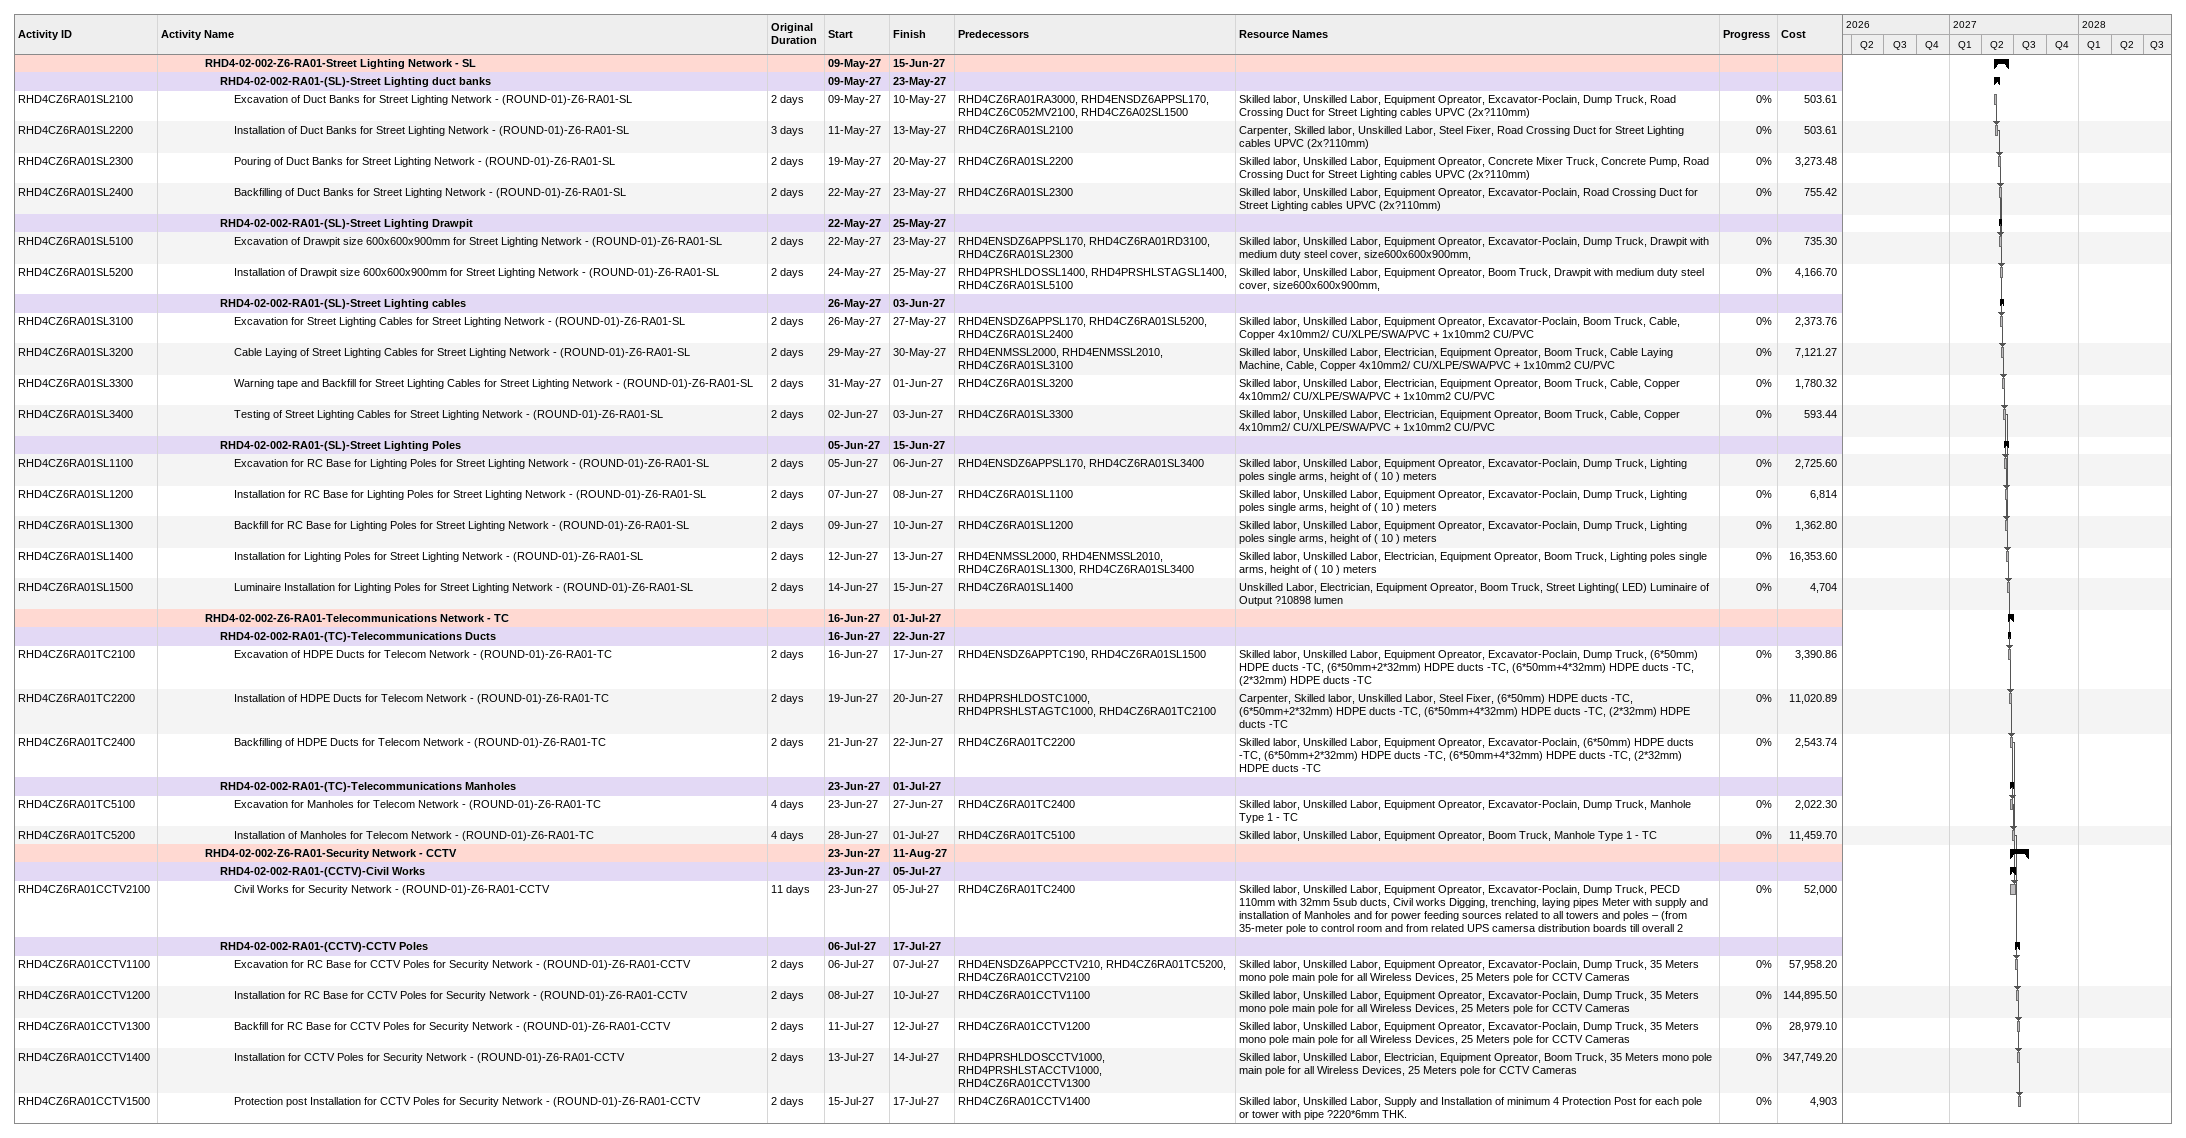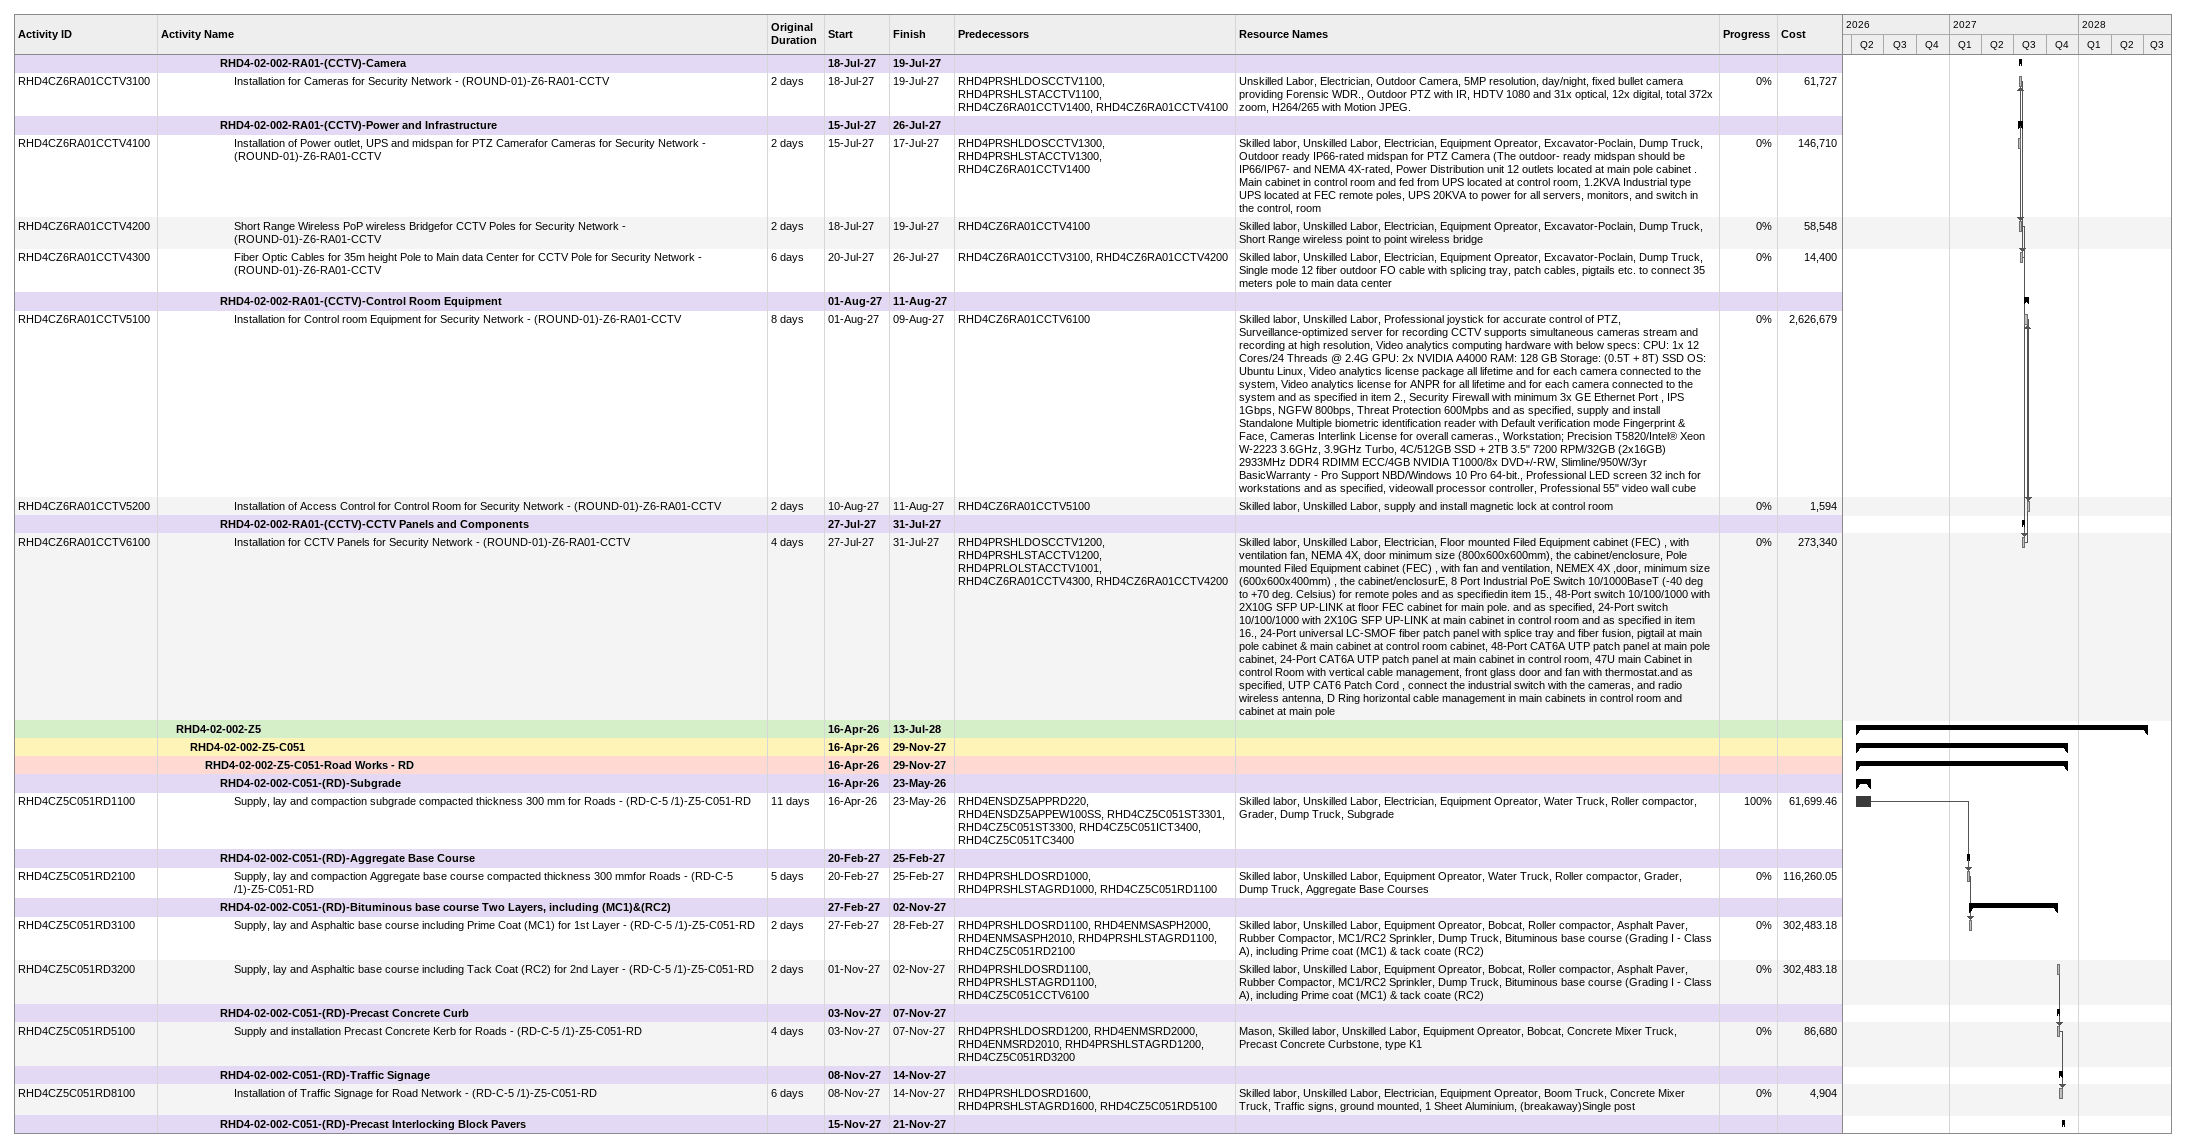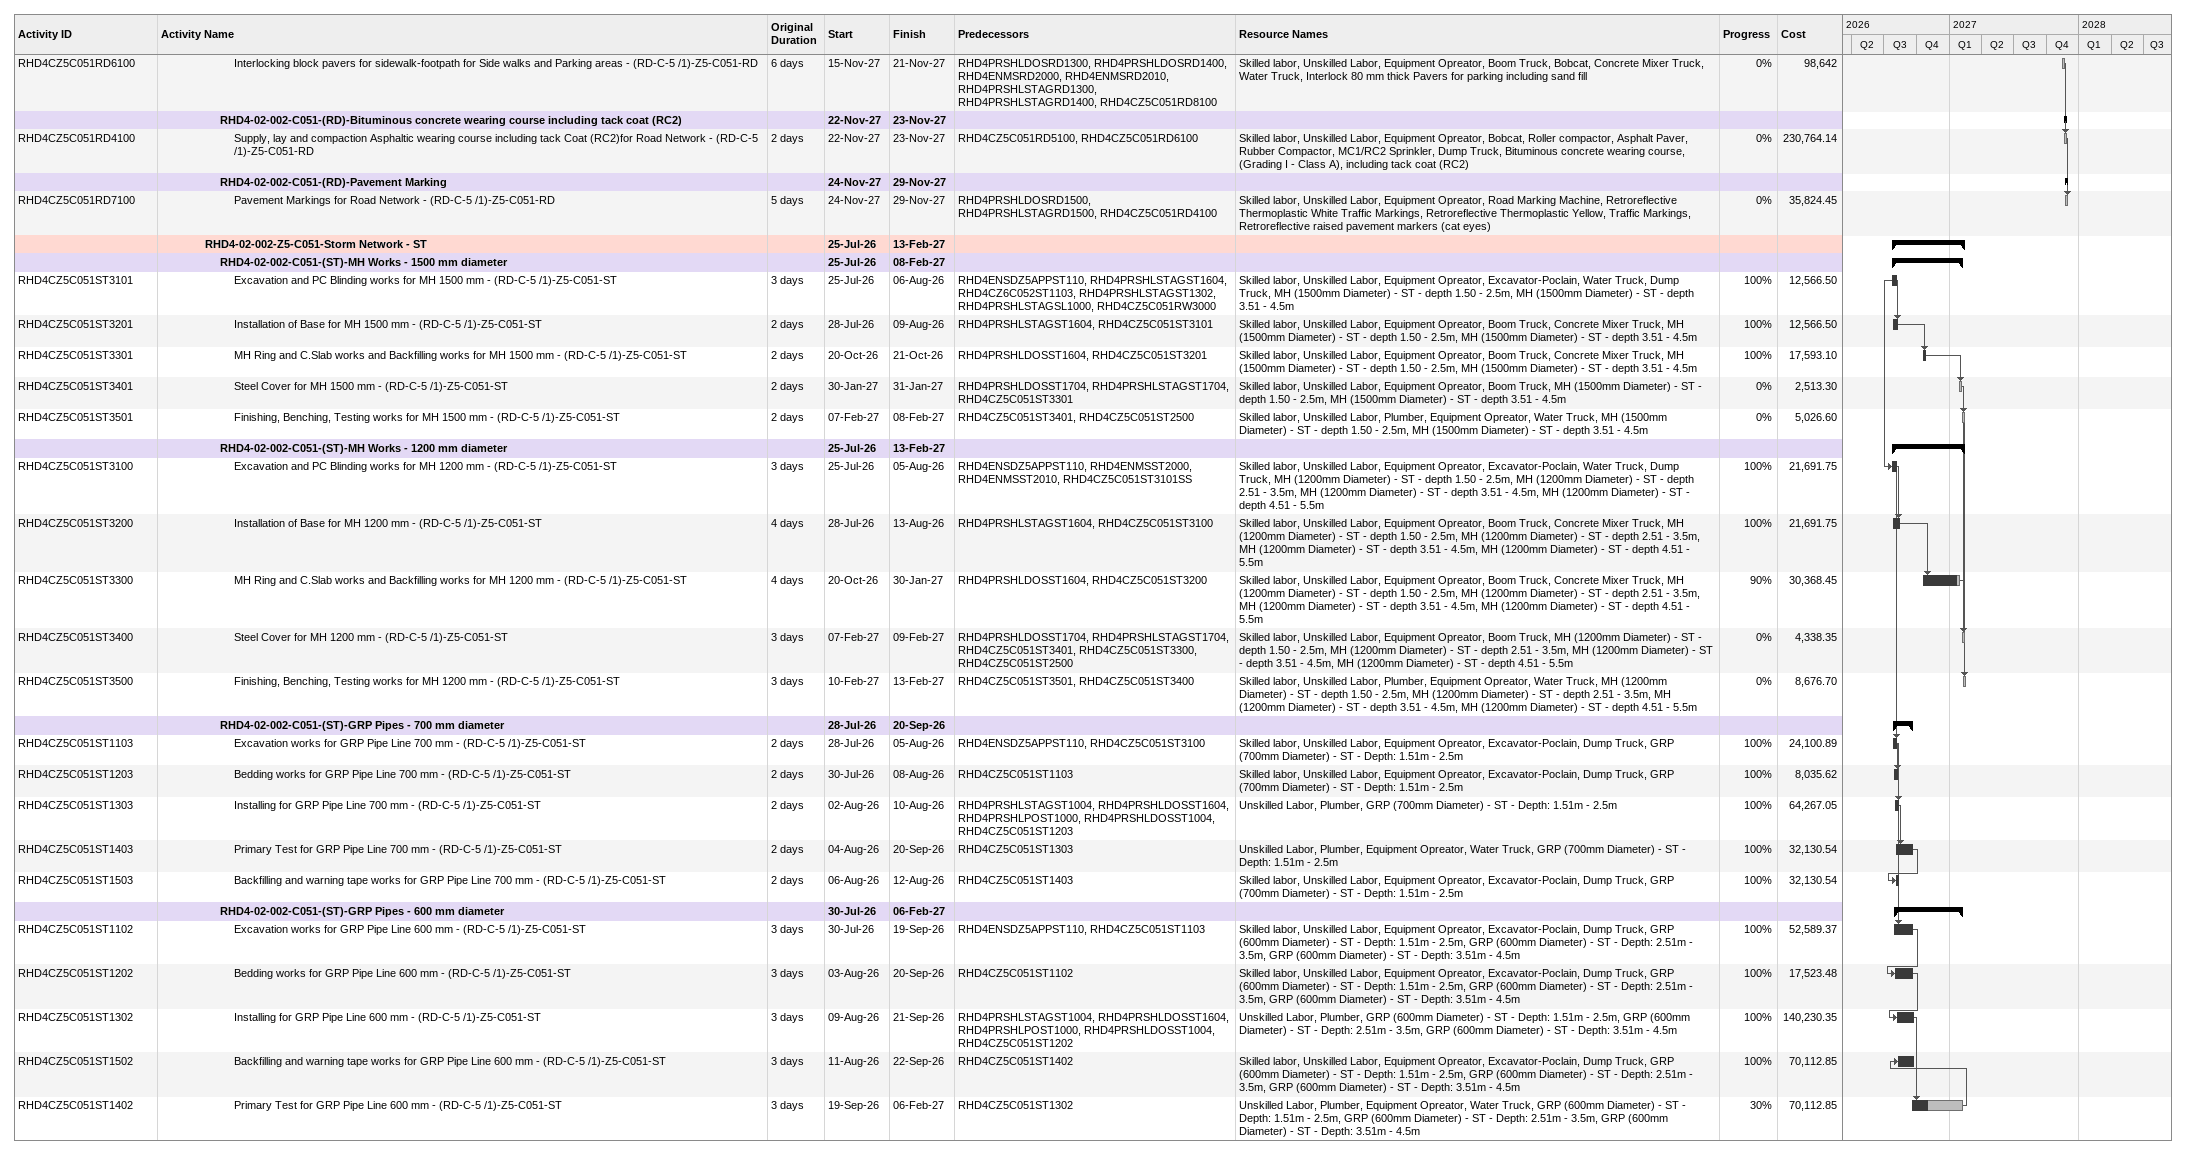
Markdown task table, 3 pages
| ID | Level | Task | Original duration | Start | Finish | Predecessors | Resources | % complete | Cost |
|---|---|---|---|---|---|---|---|---|---|
|  | 4 | **RHD4-02-002-Z6-RA01-Street Lighting Network - SL** |  | 2027-05-09 | 2027-06-15 |  |  |  |  |
|  | 5 | **RHD4-02-002-RA01-(SL)-Street Lighting duct banks** |  | 2027-05-09 | 2027-05-23 |  |  |  |  |
| RHD4CZ6RA01SL2100 | 6 | Excavation of Duct Banks for Street Lighting Network - (ROUND-01)-Z6-RA01-SL | 2d | 2027-05-09 | 2027-05-10 | RHD4CZ6RA01RA3000, RHD4ENSDZ6APPSL170, RHD4CZ6C052MV2100, RHD4CZ6A02SL1500 | Skilled labor, Unskilled Labor, Equipment Opreator, Excavator-Poclain, Dump Truck, Road Crossing Duct for Street Lighting cables UPVC (2x?110mm) | 0 | 503.61 |
| RHD4CZ6RA01SL2200 | 6 | Installation of Duct Banks for Street Lighting Network - (ROUND-01)-Z6-RA01-SL | 3d | 2027-05-11 | 2027-05-13 | RHD4CZ6RA01SL2100 | Carpenter, Skilled labor, Unskilled Labor, Steel Fixer, Road Crossing Duct for Street Lighting cables UPVC (2x?110mm) | 0 | 503.61 |
| RHD4CZ6RA01SL2300 | 6 | Pouring of Duct Banks for Street Lighting Network - (ROUND-01)-Z6-RA01-SL | 2d | 2027-05-19 | 2027-05-20 | RHD4CZ6RA01SL2200 | Skilled labor, Unskilled Labor, Equipment Opreator, Concrete Mixer Truck, Concrete Pump, Road Crossing Duct for Street Lighting cables UPVC (2x?110mm) | 0 | 3273.48 |
| RHD4CZ6RA01SL2400 | 6 | Backfilling of Duct Banks for Street Lighting Network - (ROUND-01)-Z6-RA01-SL | 2d | 2027-05-22 | 2027-05-23 | RHD4CZ6RA01SL2300 | Skilled labor, Unskilled Labor, Equipment Opreator, Excavator-Poclain, Road Crossing Duct for Street Lighting cables UPVC (2x?110mm) | 0 | 755.42 |
|  | 5 | **RHD4-02-002-RA01-(SL)-Street Lighting Drawpit** |  | 2027-05-22 | 2027-05-25 |  |  |  |  |
| RHD4CZ6RA01SL5100 | 6 | Excavation of Drawpit size 600x600x900mm for Street Lighting Network - (ROUND-01)-Z6-RA01-SL | 2d | 2027-05-22 | 2027-05-23 | RHD4ENSDZ6APPSL170, RHD4CZ6RA01RD3100, RHD4CZ6RA01SL2300 | Skilled labor, Unskilled Labor, Equipment Opreator, Excavator-Poclain, Dump Truck, Drawpit with medium duty steel cover, size600x600x900mm, | 0 | 735.30 |
| RHD4CZ6RA01SL5200 | 6 | Installation of Drawpit size 600x600x900mm for Street Lighting Network - (ROUND-01)-Z6-RA01-SL | 2d | 2027-05-24 | 2027-05-25 | RHD4PRSHLDOSSL1400, RHD4PRSHLSTAGSL1400, RHD4CZ6RA01SL5100 | Skilled labor, Unskilled Labor, Equipment Opreator, Boom Truck, Drawpit with medium duty steel cover, size600x600x900mm, | 0 | 4166.70 |
|  | 5 | **RHD4-02-002-RA01-(SL)-Street Lighting cables** |  | 2027-05-26 | 2027-06-03 |  |  |  |  |
| RHD4CZ6RA01SL3100 | 6 | Excavation for Street Lighting Cables for Street Lighting Network - (ROUND-01)-Z6-RA01-SL | 2d | 2027-05-26 | 2027-05-27 | RHD4ENSDZ6APPSL170, RHD4CZ6RA01SL5200, RHD4CZ6RA01SL2400 | Skilled labor, Unskilled Labor, Equipment Opreator, Excavator-Poclain, Boom Truck, Cable, Copper 4x10mm2/ CU/XLPE/SWA/PVC + 1x10mm2 CU/PVC | 0 | 2373.76 |
| RHD4CZ6RA01SL3200 | 6 | Cable Laying of Street Lighting Cables for Street Lighting Network - (ROUND-01)-Z6-RA01-SL | 2d | 2027-05-29 | 2027-05-30 | RHD4ENMSSL2000, RHD4ENMSSL2010, RHD4CZ6RA01SL3100 | Skilled labor, Unskilled Labor, Electrician, Equipment Opreator, Boom Truck, Cable Laying Machine, Cable, Copper 4x10mm2/ CU/XLPE/SWA/PVC + 1x10mm2 CU/PVC | 0 | 7121.27 |
| RHD4CZ6RA01SL3300 | 6 | Warning tape and Backfill for Street Lighting Cables for Street Lighting Network - (ROUND-01)-Z6-RA01-SL | 2d | 2027-05-31 | 2027-06-01 | RHD4CZ6RA01SL3200 | Skilled labor, Unskilled Labor, Electrician, Equipment Opreator, Boom Truck, Cable, Copper 4x10mm2/ CU/XLPE/SWA/PVC + 1x10mm2 CU/PVC | 0 | 1780.32 |
| RHD4CZ6RA01SL3400 | 6 | Testing of Street Lighting Cables for Street Lighting Network - (ROUND-01)-Z6-RA01-SL | 2d | 2027-06-02 | 2027-06-03 | RHD4CZ6RA01SL3300 | Skilled labor, Unskilled Labor, Electrician, Equipment Opreator, Boom Truck, Cable, Copper 4x10mm2/ CU/XLPE/SWA/PVC + 1x10mm2 CU/PVC | 0 | 593.44 |
|  | 5 | **RHD4-02-002-RA01-(SL)-Street Lighting Poles** |  | 2027-06-05 | 2027-06-15 |  |  |  |  |
| RHD4CZ6RA01SL1100 | 6 | Excavation for RC Base for Lighting Poles for Street Lighting Network - (ROUND-01)-Z6-RA01-SL | 2d | 2027-06-05 | 2027-06-06 | RHD4ENSDZ6APPSL170, RHD4CZ6RA01SL3400 | Skilled labor, Unskilled Labor, Equipment Opreator, Excavator-Poclain, Dump Truck, Lighting poles single arms, height of ( 10 ) meters | 0 | 2725.60 |
| RHD4CZ6RA01SL1200 | 6 | Installation for RC Base for Lighting Poles for Street Lighting Network - (ROUND-01)-Z6-RA01-SL | 2d | 2027-06-07 | 2027-06-08 | RHD4CZ6RA01SL1100 | Skilled labor, Unskilled Labor, Equipment Opreator, Excavator-Poclain, Dump Truck, Lighting poles single arms, height of ( 10 ) meters | 0 | 6814 |
| RHD4CZ6RA01SL1300 | 6 | Backfill for RC Base for Lighting Poles for Street Lighting Network - (ROUND-01)-Z6-RA01-SL | 2d | 2027-06-09 | 2027-06-10 | RHD4CZ6RA01SL1200 | Skilled labor, Unskilled Labor, Equipment Opreator, Excavator-Poclain, Dump Truck, Lighting poles single arms, height of ( 10 ) meters | 0 | 1362.80 |
| RHD4CZ6RA01SL1400 | 6 | Installation for Lighting Poles for Street Lighting Network - (ROUND-01)-Z6-RA01-SL | 2d | 2027-06-12 | 2027-06-13 | RHD4ENMSSL2000, RHD4ENMSSL2010, RHD4CZ6RA01SL1300, RHD4CZ6RA01SL3400 | Skilled labor, Unskilled Labor, Electrician, Equipment Opreator, Boom Truck, Lighting poles single arms, height of ( 10 ) meters | 0 | 16353.60 |
| RHD4CZ6RA01SL1500 | 6 | Luminaire Installation for Lighting Poles for Street Lighting Network - (ROUND-01)-Z6-RA01-SL | 2d | 2027-06-14 | 2027-06-15 | RHD4CZ6RA01SL1400 | Unskilled Labor, Electrician, Equipment Opreator, Boom Truck, Street Lighting( LED) Luminaire of Output ?10898 lumen | 0 | 4704 |
|  | 4 | **RHD4-02-002-Z6-RA01-Telecommunications Network - TC** |  | 2027-06-16 | 2027-07-01 |  |  |  |  |
|  | 5 | **RHD4-02-002-RA01-(TC)-Telecommunications Ducts** |  | 2027-06-16 | 2027-06-22 |  |  |  |  |
| RHD4CZ6RA01TC2100 | 6 | Excavation of HDPE Ducts for Telecom Network - (ROUND-01)-Z6-RA01-TC | 2d | 2027-06-16 | 2027-06-17 | RHD4ENSDZ6APPTC190, RHD4CZ6RA01SL1500 | Skilled labor, Unskilled Labor, Equipment Opreator, Excavator-Poclain, Dump Truck, (6*50mm) HDPE ducts -TC, (6*50mm+2*32mm) HDPE ducts -TC, (6*50mm+4*32mm) HDPE ducts -TC, (2*32mm) HDPE ducts -TC | 0 | 3390.86 |
| RHD4CZ6RA01TC2200 | 6 | Installation of HDPE Ducts for Telecom Network - (ROUND-01)-Z6-RA01-TC | 2d | 2027-06-19 | 2027-06-20 | RHD4PRSHLDOSTC1000, RHD4PRSHLSTAGTC1000, RHD4CZ6RA01TC2100 | Carpenter, Skilled labor, Unskilled Labor, Steel Fixer, (6*50mm) HDPE ducts -TC, (6*50mm+2*32mm) HDPE ducts -TC, (6*50mm+4*32mm) HDPE ducts -TC, (2*32mm) HDPE ducts -TC | 0 | 11020.89 |
| RHD4CZ6RA01TC2400 | 6 | Backfilling of HDPE Ducts for Telecom Network - (ROUND-01)-Z6-RA01-TC | 2d | 2027-06-21 | 2027-06-22 | RHD4CZ6RA01TC2200 | Skilled labor, Unskilled Labor, Equipment Opreator, Excavator-Poclain, (6*50mm) HDPE ducts -TC, (6*50mm+2*32mm) HDPE ducts -TC, (6*50mm+4*32mm) HDPE ducts -TC, (2*32mm) HDPE ducts -TC | 0 | 2543.74 |
|  | 5 | **RHD4-02-002-RA01-(TC)-Telecommunications Manholes** |  | 2027-06-23 | 2027-07-01 |  |  |  |  |
| RHD4CZ6RA01TC5100 | 6 | Excavation for Manholes for Telecom Network - (ROUND-01)-Z6-RA01-TC | 4d | 2027-06-23 | 2027-06-27 | RHD4CZ6RA01TC2400 | Skilled labor, Unskilled Labor, Equipment Opreator, Excavator-Poclain, Dump Truck, Manhole Type 1 - TC | 0 | 2022.30 |
| RHD4CZ6RA01TC5200 | 6 | Installation of Manholes for Telecom Network - (ROUND-01)-Z6-RA01-TC | 4d | 2027-06-28 | 2027-07-01 | RHD4CZ6RA01TC5100 | Skilled labor, Unskilled Labor, Equipment Opreator, Boom Truck, Manhole Type 1 - TC | 0 | 11459.70 |
|  | 4 | **RHD4-02-002-Z6-RA01-Security Network - CCTV** |  | 2027-06-23 | 2027-08-11 |  |  |  |  |
|  | 5 | **RHD4-02-002-RA01-(CCTV)-Civil Works** |  | 2027-06-23 | 2027-07-05 |  |  |  |  |
| RHD4CZ6RA01CCTV2100 | 6 | Civil Works for Security Network - (ROUND-01)-Z6-RA01-CCTV | 11d | 2027-06-23 | 2027-07-05 | RHD4CZ6RA01TC2400 | Skilled labor, Unskilled Labor, Equipment Opreator, Excavator-Poclain, Dump Truck, PECD 110mm with 32mm 5sub ducts, Civil works Digging, trenching, laying pipes Meter with supply and installation of Manholes and for power feeding sources related to all towers and poles – (from 35-meter pole to control room and from related UPS camersa distribution boards till overall 2 | 0 | 52000 |
|  | 5 | **RHD4-02-002-RA01-(CCTV)-CCTV Poles** |  | 2027-07-06 | 2027-07-17 |  |  |  |  |
| RHD4CZ6RA01CCTV1100 | 6 | Excavation for RC Base for CCTV Poles for Security Network - (ROUND-01)-Z6-RA01-CCTV | 2d | 2027-07-06 | 2027-07-07 | RHD4ENSDZ6APPCCTV210, RHD4CZ6RA01TC5200, RHD4CZ6RA01CCTV2100 | Skilled labor, Unskilled Labor, Equipment Opreator, Excavator-Poclain, Dump Truck, 35 Meters mono pole main pole for all Wireless Devices, 25 Meters pole for CCTV Cameras | 0 | 57958.20 |
| RHD4CZ6RA01CCTV1200 | 6 | Installation for RC Base for CCTV Poles for Security Network - (ROUND-01)-Z6-RA01-CCTV | 2d | 2027-07-08 | 2027-07-10 | RHD4CZ6RA01CCTV1100 | Skilled labor, Unskilled Labor, Equipment Opreator, Excavator-Poclain, Dump Truck, 35 Meters mono pole main pole for all Wireless Devices, 25 Meters pole for CCTV Cameras | 0 | 144895.50 |
| RHD4CZ6RA01CCTV1300 | 6 | Backfill for RC Base for CCTV Poles for Security Network - (ROUND-01)-Z6-RA01-CCTV | 2d | 2027-07-11 | 2027-07-12 | RHD4CZ6RA01CCTV1200 | Skilled labor, Unskilled Labor, Equipment Opreator, Excavator-Poclain, Dump Truck, 35 Meters mono pole main pole for all Wireless Devices, 25 Meters pole for CCTV Cameras | 0 | 28979.10 |
| RHD4CZ6RA01CCTV1400 | 6 | Installation for CCTV Poles for Security Network - (ROUND-01)-Z6-RA01-CCTV | 2d | 2027-07-13 | 2027-07-14 | RHD4PRSHLDOSCCTV1000, RHD4PRSHLSTACCTV1000, RHD4CZ6RA01CCTV1300 | Skilled labor, Unskilled Labor, Electrician, Equipment Opreator, Boom Truck, 35 Meters mono pole main pole for all Wireless Devices, 25 Meters pole for CCTV Cameras | 0 | 347749.20 |
| RHD4CZ6RA01CCTV1500 | 6 | Protection post Installation for CCTV Poles for Security Network - (ROUND-01)-Z6-RA01-CCTV | 2d | 2027-07-15 | 2027-07-17 | RHD4CZ6RA01CCTV1400 | Skilled labor, Unskilled Labor, Supply and Installation of minimum 4 Protection Post for each pole or tower with pipe ?220*6mm THK. | 0 | 4903 |
|  | 5 | **RHD4-02-002-RA01-(CCTV)-Camera** |  | 2027-07-18 | 2027-07-19 |  |  |  |  |
| RHD4CZ6RA01CCTV3100 | 6 | Installation for Cameras for Security Network - (ROUND-01)-Z6-RA01-CCTV | 2d | 2027-07-18 | 2027-07-19 | RHD4PRSHLDOSCCTV1100, RHD4PRSHLSTACCTV1100, RHD4CZ6RA01CCTV1400, RHD4CZ6RA01CCTV4100 | Unskilled Labor, Electrician, Outdoor Camera, 5MP resolution, day/night, fixed bullet camera providing Forensic WDR., Outdoor PTZ with IR, HDTV 1080 and 31x optical, 12x digital, total 372x zoom, H264/265 with Motion JPEG. | 0 | 61727 |
|  | 5 | **RHD4-02-002-RA01-(CCTV)-Power and Infrastructure** |  | 2027-07-15 | 2027-07-26 |  |  |  |  |
| RHD4CZ6RA01CCTV4100 | 6 | Installation of Power outlet, UPS and midspan for PTZ Camerafor Cameras for Security Network - (ROUND-01)-Z6-RA01-CCTV | 2d | 2027-07-15 | 2027-07-17 | RHD4PRSHLDOSCCTV1300, RHD4PRSHLSTACCTV1300, RHD4CZ6RA01CCTV1400 | Skilled labor, Unskilled Labor, Electrician, Equipment Opreator, Excavator-Poclain, Dump Truck, Outdoor ready IP66-rated midspan for PTZ Camera (The outdoor- ready midspan should be IP66/IP67- and NEMA 4X-rated, Power Distribution unit 12 outlets located at main pole cabinet . Main cabinet in control room and fed from UPS located at control room, 1.2KVA Industrial type UPS located at FEC remote poles, UPS 20KVA to power for all servers, monitors, and switch in the control, room | 0 | 146710 |
| RHD4CZ6RA01CCTV4200 | 6 | Short Range Wireless PoP wireless Bridgefor CCTV Poles for Security Network - (ROUND-01)-Z6-RA01-CCTV | 2d | 2027-07-18 | 2027-07-19 | RHD4CZ6RA01CCTV4100 | Skilled labor, Unskilled Labor, Electrician, Equipment Opreator, Excavator-Poclain, Dump Truck, Short Range wireless point to point wireless bridge | 0 | 58548 |
| RHD4CZ6RA01CCTV4300 | 6 | Fiber Optic Cables for 35m height Pole to Main data Center for CCTV Pole for Security Network - (ROUND-01)-Z6-RA01-CCTV | 6d | 2027-07-20 | 2027-07-26 | RHD4CZ6RA01CCTV3100, RHD4CZ6RA01CCTV4200 | Skilled labor, Unskilled Labor, Electrician, Equipment Opreator, Excavator-Poclain, Dump Truck, Single mode 12 fiber outdoor FO cable with splicing tray, patch cables, pigtails etc. to connect 35 meters pole to main data center | 0 | 14400 |
|  | 5 | **RHD4-02-002-RA01-(CCTV)-Control Room Equipment** |  | 2027-08-01 | 2027-08-11 |  |  |  |  |
| RHD4CZ6RA01CCTV5100 | 6 | Installation for Control room Equipment for Security Network - (ROUND-01)-Z6-RA01-CCTV | 8d | 2027-08-01 | 2027-08-09 | RHD4CZ6RA01CCTV6100 | Skilled labor, Unskilled Labor, Professional joystick for accurate control of PTZ, Surveillance-optimized server for recording CCTV supports simultaneous cameras stream and recording at high resolution, Video analytics computing hardware with below specs: CPU: 1x 12 Cores/24 Threads @ 2.4G GPU: 2x NVIDIA A4000 RAM: 128 GB Storage: (0.5T + 8T) SSD OS: Ubuntu Linux, Video analytics license package all lifetime and for each camera connected to the system, Video analytics license for ANPR for all lifetime and for each camera connected to the system and as specified in item 2., Security Firewall with minimum 3x GE Ethernet Port , IPS 1Gbps, NGFW 800bps, Threat Protection 600Mpbs and as specified, supply and install Standalone Multiple biometric identification reader with Default verification mode Fingerprint & Face, Cameras Interlink License for overall cameras., Workstation; Precision T5820/Intel® Xeon W-2223 3.6GHz, 3.9GHz Turbo, 4C/512GB SSD + 2TB 3.5" 7200 RPM/32GB (2x16GB) 2933MHz DDR4 RDIMM ECC/4GB NVIDIA T1000/8x DVD+/-RW, Slimline/950W/3yr BasicWarranty - Pro Support NBD/Windows 10 Pro 64-bit., Professional LED screen 32 inch for workstations and as specified, videowall processor controller, Professional 55" video wall cube | 0 | 2626679 |
| RHD4CZ6RA01CCTV5200 | 6 | Installation of Access Control for Control Room for Security Network - (ROUND-01)-Z6-RA01-CCTV | 2d | 2027-08-10 | 2027-08-11 | RHD4CZ6RA01CCTV5100 | Skilled labor, Unskilled Labor, supply and install magnetic lock at control room | 0 | 1594 |
|  | 5 | **RHD4-02-002-RA01-(CCTV)-CCTV Panels and Components** |  | 2027-07-27 | 2027-07-31 |  |  |  |  |
| RHD4CZ6RA01CCTV6100 | 6 | Installation for CCTV Panels for Security Network - (ROUND-01)-Z6-RA01-CCTV | 4d | 2027-07-27 | 2027-07-31 | RHD4PRSHLDOSCCTV1200, RHD4PRSHLSTACCTV1200, RHD4PRLOLSTACCTV1001, RHD4CZ6RA01CCTV4300, RHD4CZ6RA01CCTV4200 | Skilled labor, Unskilled Labor, Electrician, Floor mounted Filed Equipment cabinet (FEC) , with ventilation fan, NEMA 4X, door minimum size (800x600x600mm), the cabinet/enclosure, Pole mounted Filed Equipment cabinet (FEC) , with fan and ventilation, NEMEX 4X ,door, minimum size (600x600x400mm) , the cabinet/enclosurE, 8 Port Industrial PoE Switch 10/1000BaseT (-40 deg to +70 deg. Celsius) for remote poles and as specifiedin item 15., 48-Port switch 10/100/1000 with 2X10G SFP UP-LINK at floor FEC cabinet for main pole. and as specified, 24-Port switch 10/100/1000 with 2X10G SFP UP-LINK at main cabinet in control room and as specified in item 16., 24-Port universal LC-SMOF fiber patch panel with splice tray and fiber fusion, pigtail at main pole cabinet & main cabinet at control room cabinet, 48-Port CAT6A UTP patch panel at main pole cabinet, 24-Port CAT6A UTP patch panel at main cabinet in control room, 47U main Cabinet in control Room with vertical cable management, front glass door and fan with thermostat.and as specified, UTP CAT6 Patch Cord , connect the industrial switch with the cameras, and radio wireless antenna, D Ring horizontal cable management in main cabinets in control room and cabinet at main pole | 0 | 273340 |
|  | 2 | **RHD4-02-002-Z5** |  | 2026-04-16 | 2028-07-13 |  |  |  |  |
|  | 3 | **RHD4-02-002-Z5-C051** |  | 2026-04-16 | 2027-11-29 |  |  |  |  |
|  | 4 | **RHD4-02-002-Z5-C051-Road Works - RD** |  | 2026-04-16 | 2027-11-29 |  |  |  |  |
|  | 5 | **RHD4-02-002-C051-(RD)-Subgrade** |  | 2026-04-16 | 2026-05-23 |  |  |  |  |
| RHD4CZ5C051RD1100 | 6 | Supply, lay and compaction subgrade compacted thickness 300 mm for Roads - (RD-C-5 /1)-Z5-C051-RD | 11d | 2026-04-16 | 2026-05-23 | RHD4ENSDZ5APPRD220, RHD4ENSDZ5APPEW100SS, RHD4CZ5C051ST3301, RHD4CZ5C051ST3300, RHD4CZ5C051ICT3400, RHD4CZ5C051TC3400 | Skilled labor, Unskilled Labor, Electrician, Equipment Opreator, Water Truck, Roller compactor, Grader, Dump Truck, Subgrade | 100 | 61699.46 |
|  | 5 | **RHD4-02-002-C051-(RD)-Aggregate Base Course** |  | 2027-02-20 | 2027-02-25 |  |  |  |  |
| RHD4CZ5C051RD2100 | 6 | Supply, lay and compaction Aggregate base course compacted thickness 300 mmfor Roads - (RD-C-5 /1)-Z5-C051-RD | 5d | 2027-02-20 | 2027-02-25 | RHD4PRSHLDOSRD1000, RHD4PRSHLSTAGRD1000, RHD4CZ5C051RD1100 | Skilled labor, Unskilled Labor, Equipment Opreator, Water Truck, Roller compactor, Grader, Dump Truck, Aggregate Base Courses | 0 | 116260.05 |
|  | 5 | **RHD4-02-002-C051-(RD)-Bituminous base course Two Layers, including (MC1)&(RC2)** |  | 2027-02-27 | 2027-11-02 |  |  |  |  |
| RHD4CZ5C051RD3100 | 6 | Supply, lay and Asphaltic base course including Prime Coat (MC1) for 1st Layer - (RD-C-5 /1)-Z5-C051-RD | 2d | 2027-02-27 | 2027-02-28 | RHD4PRSHLDOSRD1100, RHD4ENMSASPH2000, RHD4ENMSASPH2010, RHD4PRSHLSTAGRD1100, RHD4CZ5C051RD2100 | Skilled labor, Unskilled Labor, Equipment Opreator, Bobcat, Roller compactor, Asphalt Paver, Rubber Compactor, MC1/RC2 Sprinkler, Dump Truck, Bituminous base course (Grading I - Class A), including Prime coat (MC1) & tack coate (RC2) | 0 | 302483.18 |
| RHD4CZ5C051RD3200 | 6 | Supply, lay and Asphaltic base course including Tack Coat (RC2) for 2nd Layer - (RD-C-5 /1)-Z5-C051-RD | 2d | 2027-11-01 | 2027-11-02 | RHD4PRSHLDOSRD1100, RHD4PRSHLSTAGRD1100, RHD4CZ5C051CCTV6100 | Skilled labor, Unskilled Labor, Equipment Opreator, Bobcat, Roller compactor, Asphalt Paver, Rubber Compactor, MC1/RC2 Sprinkler, Dump Truck, Bituminous base course (Grading I - Class A), including Prime coat (MC1) & tack coate (RC2) | 0 | 302483.18 |
|  | 5 | **RHD4-02-002-C051-(RD)-Precast Concrete Curb** |  | 2027-11-03 | 2027-11-07 |  |  |  |  |
| RHD4CZ5C051RD5100 | 6 | Supply and installation Precast Concrete Kerb for Roads - (RD-C-5 /1)-Z5-C051-RD | 4d | 2027-11-03 | 2027-11-07 | RHD4PRSHLDOSRD1200, RHD4ENMSRD2000, RHD4ENMSRD2010, RHD4PRSHLSTAGRD1200, RHD4CZ5C051RD3200 | Mason, Skilled labor, Unskilled Labor, Equipment Opreator, Bobcat, Concrete Mixer Truck, Precast Concrete Curbstone, type K1 | 0 | 86680 |
|  | 5 | **RHD4-02-002-C051-(RD)-Traffic Signage** |  | 2027-11-08 | 2027-11-14 |  |  |  |  |
| RHD4CZ5C051RD8100 | 6 | Installation of Traffic Signage for Road Network - (RD-C-5 /1)-Z5-C051-RD | 6d | 2027-11-08 | 2027-11-14 | RHD4PRSHLDOSRD1600, RHD4PRSHLSTAGRD1600, RHD4CZ5C051RD5100 | Skilled labor, Unskilled Labor, Electrician, Equipment Opreator, Boom Truck, Concrete Mixer Truck, Traffic signs, ground mounted, 1 Sheet Aluminium, (breakaway)Single post | 0 | 4904 |
|  | 5 | **RHD4-02-002-C051-(RD)-Precast Interlocking Block Pavers** |  | 2027-11-15 | 2027-11-21 |  |  |  |  |
| RHD4CZ5C051RD6100 | 6 | Interlocking block pavers for sidewalk-footpath for Side walks and Parking areas - (RD-C-5 /1)-Z5-C051-RD | 6d | 2027-11-15 | 2027-11-21 | RHD4PRSHLDOSRD1300, RHD4PRSHLDOSRD1400, RHD4ENMSRD2000, RHD4ENMSRD2010, RHD4PRSHLSTAGRD1300, RHD4PRSHLSTAGRD1400, RHD4CZ5C051RD8100 | Skilled labor, Unskilled Labor, Equipment Opreator, Boom Truck, Bobcat, Concrete Mixer Truck, Water Truck, Interlock 80 mm thick Pavers for parking including sand fill | 0 | 98642 |
|  | 5 | **RHD4-02-002-C051-(RD)-Bituminous concrete wearing course including tack coat (RC2)** |  | 2027-11-22 | 2027-11-23 |  |  |  |  |
| RHD4CZ5C051RD4100 | 6 | Supply, lay and compaction Asphaltic wearing course including tack Coat (RC2)for Road Network - (RD-C-5 /1)-Z5-C051-RD | 2d | 2027-11-22 | 2027-11-23 | RHD4CZ5C051RD5100, RHD4CZ5C051RD6100 | Skilled labor, Unskilled Labor, Equipment Opreator, Bobcat, Roller compactor, Asphalt Paver, Rubber Compactor, MC1/RC2 Sprinkler, Dump Truck, Bituminous concrete wearing course, (Grading I - Class A), including tack coat (RC2) | 0 | 230764.14 |
|  | 5 | **RHD4-02-002-C051-(RD)-Pavement Marking** |  | 2027-11-24 | 2027-11-29 |  |  |  |  |
| RHD4CZ5C051RD7100 | 6 | Pavement Markings for Road Network - (RD-C-5 /1)-Z5-C051-RD | 5d | 2027-11-24 | 2027-11-29 | RHD4PRSHLDOSRD1500, RHD4PRSHLSTAGRD1500, RHD4CZ5C051RD4100 | Skilled labor, Unskilled Labor, Equipment Opreator, Road Marking Machine, Retroreflective Thermoplastic White Traffic Markings, Retroreflective Thermoplastic Yellow, Traffic Markings, Retroreflective raised pavement markers (cat eyes) | 0 | 35824.45 |
|  | 4 | **RHD4-02-002-Z5-C051-Storm Network - ST** |  | 2026-07-25 | 2027-02-13 |  |  |  |  |
|  | 5 | **RHD4-02-002-C051-(ST)-MH Works - 1500 mm diameter** |  | 2026-07-25 | 2027-02-08 |  |  |  |  |
| RHD4CZ5C051ST3101 | 6 | Excavation and PC Blinding works for MH 1500 mm - (RD-C-5 /1)-Z5-C051-ST | 3d | 2026-07-25 | 2026-08-06 | RHD4ENSDZ5APPST110, RHD4PRSHLSTAGST1604, RHD4CZ6C052ST1103, RHD4PRSHLSTAGST1302, RHD4PRSHLSTAGSL1000, RHD4CZ5C051RW3000 | Skilled labor, Unskilled Labor, Equipment Opreator, Excavator-Poclain, Water Truck, Dump Truck, MH (1500mm Diameter) - ST - depth 1.50 - 2.5m, MH (1500mm Diameter) - ST - depth 3.51 - 4.5m | 100 | 12566.50 |
| RHD4CZ5C051ST3201 | 6 | Installation of Base for MH 1500 mm - (RD-C-5 /1)-Z5-C051-ST | 2d | 2026-07-28 | 2026-08-09 | RHD4PRSHLSTAGST1604, RHD4CZ5C051ST3101 | Skilled labor, Unskilled Labor, Equipment Opreator, Boom Truck, Concrete Mixer Truck, MH (1500mm Diameter) - ST - depth 1.50 - 2.5m, MH (1500mm Diameter) - ST - depth 3.51 - 4.5m | 100 | 12566.50 |
| RHD4CZ5C051ST3301 | 6 | MH Ring and C.Slab works and Backfilling works for MH 1500 mm - (RD-C-5 /1)-Z5-C051-ST | 2d | 2026-10-20 | 2026-10-21 | RHD4PRSHLDOSST1604, RHD4CZ5C051ST3201 | Skilled labor, Unskilled Labor, Equipment Opreator, Boom Truck, Concrete Mixer Truck, MH (1500mm Diameter) - ST - depth 1.50 - 2.5m, MH (1500mm Diameter) - ST - depth 3.51 - 4.5m | 100 | 17593.10 |
| RHD4CZ5C051ST3401 | 6 | Steel Cover for MH 1500 mm - (RD-C-5 /1)-Z5-C051-ST | 2d | 2027-01-30 | 2027-01-31 | RHD4PRSHLDOSST1704, RHD4PRSHLSTAGST1704, RHD4CZ5C051ST3301 | Skilled labor, Unskilled Labor, Equipment Opreator, Boom Truck, MH (1500mm Diameter) - ST - depth 1.50 - 2.5m, MH (1500mm Diameter) - ST - depth 3.51 - 4.5m | 0 | 2513.30 |
| RHD4CZ5C051ST3501 | 6 | Finishing, Benching, Testing works for MH 1500 mm - (RD-C-5 /1)-Z5-C051-ST | 2d | 2027-02-07 | 2027-02-08 | RHD4CZ5C051ST3401, RHD4CZ5C051ST2500 | Skilled labor, Unskilled Labor, Plumber, Equipment Opreator, Water Truck, MH (1500mm Diameter) - ST - depth 1.50 - 2.5m, MH (1500mm Diameter) - ST - depth 3.51 - 4.5m | 0 | 5026.60 |
|  | 5 | **RHD4-02-002-C051-(ST)-MH Works - 1200 mm diameter** |  | 2026-07-25 | 2027-02-13 |  |  |  |  |
| RHD4CZ5C051ST3100 | 6 | Excavation and PC Blinding works for MH 1200 mm - (RD-C-5 /1)-Z5-C051-ST | 3d | 2026-07-25 | 2026-08-05 | RHD4ENSDZ5APPST110, RHD4ENMSST2000, RHD4ENMSST2010, RHD4CZ5C051ST3101SS | Skilled labor, Unskilled Labor, Equipment Opreator, Excavator-Poclain, Water Truck, Dump Truck, MH (1200mm Diameter) - ST - depth 1.50 - 2.5m, MH (1200mm Diameter) - ST - depth 2.51 - 3.5m, MH (1200mm Diameter) - ST - depth 3.51 - 4.5m, MH (1200mm Diameter) - ST - depth 4.51 - 5.5m | 100 | 21691.75 |
| RHD4CZ5C051ST3200 | 6 | Installation of Base for MH 1200 mm - (RD-C-5 /1)-Z5-C051-ST | 4d | 2026-07-28 | 2026-08-13 | RHD4PRSHLSTAGST1604, RHD4CZ5C051ST3100 | Skilled labor, Unskilled Labor, Equipment Opreator, Boom Truck, Concrete Mixer Truck, MH (1200mm Diameter) - ST - depth 1.50 - 2.5m, MH (1200mm Diameter) - ST - depth 2.51 - 3.5m, MH (1200mm Diameter) - ST - depth 3.51 - 4.5m, MH (1200mm Diameter) - ST - depth 4.51 - 5.5m | 100 | 21691.75 |
| RHD4CZ5C051ST3300 | 6 | MH Ring and C.Slab works and Backfilling works for MH 1200 mm - (RD-C-5 /1)-Z5-C051-ST | 4d | 2026-10-20 | 2027-01-30 | RHD4PRSHLDOSST1604, RHD4CZ5C051ST3200 | Skilled labor, Unskilled Labor, Equipment Opreator, Boom Truck, Concrete Mixer Truck, MH (1200mm Diameter) - ST - depth 1.50 - 2.5m, MH (1200mm Diameter) - ST - depth 2.51 - 3.5m, MH (1200mm Diameter) - ST - depth 3.51 - 4.5m, MH (1200mm Diameter) - ST - depth 4.51 - 5.5m | 90 | 30368.45 |
| RHD4CZ5C051ST3400 | 6 | Steel Cover for MH 1200 mm - (RD-C-5 /1)-Z5-C051-ST | 3d | 2027-02-07 | 2027-02-09 | RHD4PRSHLDOSST1704, RHD4PRSHLSTAGST1704, RHD4CZ5C051ST3401, RHD4CZ5C051ST3300, RHD4CZ5C051ST2500 | Skilled labor, Unskilled Labor, Equipment Opreator, Boom Truck, MH (1200mm Diameter) - ST - depth 1.50 - 2.5m, MH (1200mm Diameter) - ST - depth 2.51 - 3.5m, MH (1200mm Diameter) - ST - depth 3.51 - 4.5m, MH (1200mm Diameter) - ST - depth 4.51 - 5.5m | 0 | 4338.35 |
| RHD4CZ5C051ST3500 | 6 | Finishing, Benching, Testing works for MH 1200 mm - (RD-C-5 /1)-Z5-C051-ST | 3d | 2027-02-10 | 2027-02-13 | RHD4CZ5C051ST3501, RHD4CZ5C051ST3400 | Skilled labor, Unskilled Labor, Plumber, Equipment Opreator, Water Truck, MH (1200mm Diameter) - ST - depth 1.50 - 2.5m, MH (1200mm Diameter) - ST - depth 2.51 - 3.5m, MH (1200mm Diameter) - ST - depth 3.51 - 4.5m, MH (1200mm Diameter) - ST - depth 4.51 - 5.5m | 0 | 8676.70 |
|  | 5 | **RHD4-02-002-C051-(ST)-GRP Pipes - 700 mm diameter** |  | 2026-07-28 | 2026-09-20 |  |  |  |  |
| RHD4CZ5C051ST1103 | 6 | Excavation works for GRP Pipe Line 700 mm - (RD-C-5 /1)-Z5-C051-ST | 2d | 2026-07-28 | 2026-08-05 | RHD4ENSDZ5APPST110, RHD4CZ5C051ST3100 | Skilled labor, Unskilled Labor, Equipment Opreator, Excavator-Poclain, Dump Truck, GRP (700mm Diameter) - ST - Depth: 1.51m - 2.5m | 100 | 24100.89 |
| RHD4CZ5C051ST1203 | 6 | Bedding works for GRP Pipe Line 700 mm - (RD-C-5 /1)-Z5-C051-ST | 2d | 2026-07-30 | 2026-08-08 | RHD4CZ5C051ST1103 | Skilled labor, Unskilled Labor, Equipment Opreator, Excavator-Poclain, Dump Truck, GRP (700mm Diameter) - ST - Depth: 1.51m - 2.5m | 100 | 8035.62 |
| RHD4CZ5C051ST1303 | 6 | Installing for GRP Pipe Line 700 mm - (RD-C-5 /1)-Z5-C051-ST | 2d | 2026-08-02 | 2026-08-10 | RHD4PRSHLSTAGST1004, RHD4PRSHLDOSST1604, RHD4PRSHLPOST1000, RHD4PRSHLDOSST1004, RHD4CZ5C051ST1203 | Unskilled Labor, Plumber, GRP (700mm Diameter) - ST - Depth: 1.51m - 2.5m | 100 | 64267.05 |
| RHD4CZ5C051ST1403 | 6 | Primary Test for GRP Pipe Line 700 mm - (RD-C-5 /1)-Z5-C051-ST | 2d | 2026-08-04 | 2026-09-20 | RHD4CZ5C051ST1303 | Unskilled Labor, Plumber, Equipment Opreator, Water Truck, GRP (700mm Diameter) - ST - Depth: 1.51m - 2.5m | 100 | 32130.54 |
| RHD4CZ5C051ST1503 | 6 | Backfilling and warning tape works for GRP Pipe Line 700 mm - (RD-C-5 /1)-Z5-C051-ST | 2d | 2026-08-06 | 2026-08-12 | RHD4CZ5C051ST1403 | Skilled labor, Unskilled Labor, Equipment Opreator, Excavator-Poclain, Dump Truck, GRP (700mm Diameter) - ST - Depth: 1.51m - 2.5m | 100 | 32130.54 |
|  | 5 | **RHD4-02-002-C051-(ST)-GRP Pipes - 600 mm diameter** |  | 2026-07-30 | 2027-02-06 |  |  |  |  |
| RHD4CZ5C051ST1102 | 6 | Excavation works for GRP Pipe Line 600 mm - (RD-C-5 /1)-Z5-C051-ST | 3d | 2026-07-30 | 2026-09-19 | RHD4ENSDZ5APPST110, RHD4CZ5C051ST1103 | Skilled labor, Unskilled Labor, Equipment Opreator, Excavator-Poclain, Dump Truck, GRP (600mm Diameter) - ST - Depth: 1.51m - 2.5m, GRP (600mm Diameter) - ST - Depth: 2.51m - 3.5m, GRP (600mm Diameter) - ST - Depth: 3.51m - 4.5m | 100 | 52589.37 |
| RHD4CZ5C051ST1202 | 6 | Bedding works for GRP Pipe Line 600 mm - (RD-C-5 /1)-Z5-C051-ST | 3d | 2026-08-03 | 2026-09-20 | RHD4CZ5C051ST1102 | Skilled labor, Unskilled Labor, Equipment Opreator, Excavator-Poclain, Dump Truck, GRP (600mm Diameter) - ST - Depth: 1.51m - 2.5m, GRP (600mm Diameter) - ST - Depth: 2.51m - 3.5m, GRP (600mm Diameter) - ST - Depth: 3.51m - 4.5m | 100 | 17523.48 |
| RHD4CZ5C051ST1302 | 6 | Installing for GRP Pipe Line 600 mm - (RD-C-5 /1)-Z5-C051-ST | 3d | 2026-08-09 | 2026-09-21 | RHD4PRSHLSTAGST1004, RHD4PRSHLDOSST1604, RHD4PRSHLPOST1000, RHD4PRSHLDOSST1004, RHD4CZ5C051ST1202 | Unskilled Labor, Plumber, GRP (600mm Diameter) - ST - Depth: 1.51m - 2.5m, GRP (600mm Diameter) - ST - Depth: 2.51m - 3.5m, GRP (600mm Diameter) - ST - Depth: 3.51m - 4.5m | 100 | 140230.35 |
| RHD4CZ5C051ST1502 | 6 | Backfilling and warning tape works for GRP Pipe Line 600 mm - (RD-C-5 /1)-Z5-C051-ST | 3d | 2026-08-11 | 2026-09-22 | RHD4CZ5C051ST1402 | Skilled labor, Unskilled Labor, Equipment Opreator, Excavator-Poclain, Dump Truck, GRP (600mm Diameter) - ST - Depth: 1.51m - 2.5m, GRP (600mm Diameter) - ST - Depth: 2.51m - 3.5m, GRP (600mm Diameter) - ST - Depth: 3.51m - 4.5m | 100 | 70112.85 |
| RHD4CZ5C051ST1402 | 6 | Primary Test for GRP Pipe Line 600 mm - (RD-C-5 /1)-Z5-C051-ST | 3d | 2026-09-19 | 2027-02-06 | RHD4CZ5C051ST1302 | Unskilled Labor, Plumber, Equipment Opreator, Water Truck, GRP (600mm Diameter) - ST - Depth: 1.51m - 2.5m, GRP (600mm Diameter) - ST - Depth: 2.51m - 3.5m, GRP (600mm Diameter) - ST - Depth: 3.51m - 4.5m | 30 | 70112.85 |
